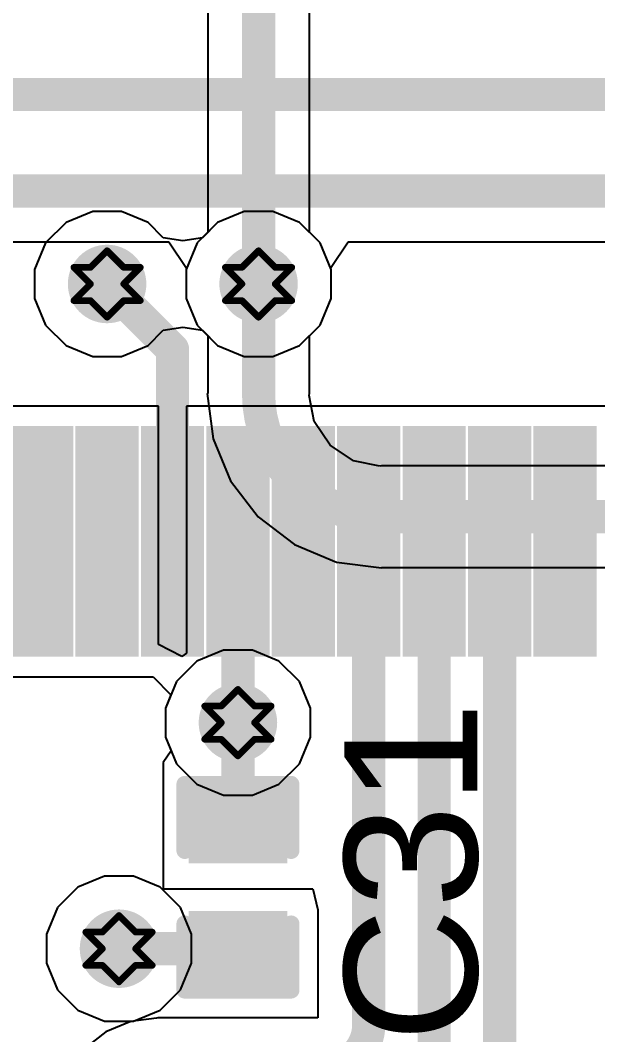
# Model space of a CAD drawing. Header units: inches. Extents: x 24 to 500, y 68 to 269.
# Drawn here: x 344.76 to 349.18, y 137.67 to 145.42 of the extents above; entities that cross this region are included whole.
import ezdxf

# ---------------------------------------------------------------- set-up
doc = ezdxf.new("R2010")
doc.units = ezdxf.units.IN
for name, color, linetype in [('Bottom Layer', 5, 'Continuous'), ('Drill Drawing', 1, 'Continuous'), ('Layer 1', 16, 'Continuous'), ('Layer 2', 76, 'Continuous'), ('Top Layer', 1, 'Continuous'), ('Top Overlay', 2, 'Continuous'), ('Top Paste', 8, 'Continuous'), ('Top Solder', 216, 'Continuous'), ('Via Holes', 16, 'Continuous')]:
    doc.layers.add(name, color=color, linetype=linetype)
doc.styles.add('Arial', font='', dxfattribs={"height": 0.2})
doc.styles.get('Arial').set_extended_font_data('Arial')

# ---------------------------------------------------------------- blocks, each defined once
blk = doc.blocks.new('LQFP_144_20_20__68')
at = {"layer": 'Top Layer'}
for points in [[(-2.89000692, -11.45998851), (-2.89000692, -9.89998909), (-2.61000748, -9.89998909), (-2.61000748, -11.45998851)], [(-2.38998252, -11.45998851), (-2.38998252, -9.89998909), (-2.10998308, -9.89998909), (-2.10998308, -11.45998851)], [(-1.89000892, -11.45998851), (-1.89000892, -9.89998909), (-1.61000948, -9.89998909), (-1.61000948, -11.45998851)], [(-1.38998452, -11.45998851), (-1.38998452, -9.89998909), (-1.10998508, -9.89998909), (-1.10998508, -11.45998851)], [(-0.89001092, -11.45998851), (-0.89001092, -9.89998909), (-0.6100114799999999, -9.89998909), (-0.61001148, -11.45998851)], [(-0.3899865200000001, -11.45998851), (-0.3899865199999999, -9.89998909), (-0.1099870799999999, -9.89998909), (-0.10998708, -11.45998851)], [(0.1099870799999999, -11.45998851), (0.10998708, -9.89998909), (0.3899865200000001, -9.89998909), (0.3899865199999999, -11.45998851)], [(0.6100114799999999, -11.45998851), (0.61001148, -9.89998909), (0.89001092, -9.89998909), (0.89001092, -11.45998851)], [(1.10998508, -11.45998851), (1.10998508, -9.89998909), (1.38998452, -9.89998909), (1.38998452, -11.45998851)]]:
    blk.add_hatch(color=1, dxfattribs=at).paths.add_polyline_path(points)
at = {"layer": 'Top Paste'}
for points in [[(-2.89000692, -11.45998851), (-2.89000692, -9.89998909), (-2.61000748, -9.89998909), (-2.61000748, -11.45998851)], [(-2.38998252, -11.45998851), (-2.38998252, -9.89998909), (-2.10998308, -9.89998909), (-2.10998308, -11.45998851)], [(-1.89000892, -11.45998851), (-1.89000892, -9.89998909), (-1.61000948, -9.89998909), (-1.61000948, -11.45998851)], [(-1.38998452, -11.45998851), (-1.38998452, -9.89998909), (-1.10998508, -9.89998909), (-1.10998508, -11.45998851)], [(-0.89001092, -11.45998851), (-0.89001092, -9.89998909), (-0.6100114799999999, -9.89998909), (-0.61001148, -11.45998851)], [(-0.3899865200000001, -11.45998851), (-0.3899865199999999, -9.89998909), (-0.1099870799999999, -9.89998909), (-0.10998708, -11.45998851)], [(0.1099870799999999, -11.45998851), (0.10998708, -9.89998909), (0.3899865200000001, -9.89998909), (0.3899865199999999, -11.45998851)], [(0.6100114799999999, -11.45998851), (0.61001148, -9.89998909), (0.89001092, -9.89998909), (0.89001092, -11.45998851)], [(1.10998508, -11.45998851), (1.10998508, -9.89998909), (1.38998452, -9.89998909), (1.38998452, -11.45998851)]]:
    blk.add_hatch(color=8, dxfattribs=at).paths.add_polyline_path(points)
at = {"layer": 'Top Solder'}
for points in [[(-2.99160692, -11.56158851), (-2.99160692, -9.798389089999999), (-2.50840748, -9.798389089999999), (-2.50840748, -11.56158851)], [(-2.49158252, -11.56158851), (-2.49158252, -9.798389089999999), (-2.00838308, -9.798389089999999), (-2.00838308, -11.56158851)], [(-1.99160892, -11.56158851), (-1.99160892, -9.798389089999999), (-1.50840948, -9.798389089999999), (-1.50840948, -11.56158851)], [(-1.49158452, -11.56158851), (-1.49158452, -9.798389089999999), (-1.00838508, -9.798389089999999), (-1.00838508, -11.56158851)], [(-0.99161092, -11.56158851), (-0.99161092, -9.798389089999999), (-0.50841148, -9.798389089999999), (-0.50841148, -11.56158851)], [(-0.49158652, -11.56158851), (-0.49158652, -9.798389089999999), (-0.008387079999999962, -9.798389089999999), (-0.008387080000000036, -11.56158851)], [(0.008387079999999962, -11.56158851), (0.008387080000000036, -9.798389089999999), (0.49158652, -9.798389089999999), (0.49158652, -11.56158851)], [(0.50841148, -11.56158851), (0.50841148, -9.798389089999999), (0.99161092, -9.798389089999999), (0.99161092, -11.56158851)], [(1.00838508, -11.56158851), (1.00838508, -9.798389089999999), (1.49158452, -9.798389089999999), (1.49158452, -11.56158851)]]:
    blk.add_hatch(color=216, dxfattribs=at).paths.add_polyline_path(points)
blk = doc.blocks.new('C___0402_246')
at = {"layer": 'Top Layer'}
for points in [[(-0.6985, -0.3175), (-0.6985, 0.3174999999999999), (-0.2413000000000001, 0.3175), (-0.2412999999999999, -0.3174999999999999)], [(0.2413025400000001, -0.3175), (0.2413025399999999, 0.3174999999999999), (0.6985025399999999, 0.3175), (0.6985025399999999, -0.3174999999999999)]]:
    blk.add_hatch(color=1, dxfattribs=at).paths.add_polyline_path(points)
at = {"layer": 'Top Paste'}
for points in [[(-0.6985, -0.3175), (-0.6985, 0.3174999999999999), (-0.2413000000000001, 0.3175), (-0.2412999999999999, -0.3174999999999999)], [(0.2413025400000001, -0.3175), (0.2413025399999999, 0.3174999999999999), (0.6985025399999999, 0.3175), (0.6985025399999999, -0.3174999999999999)]]:
    blk.add_hatch(color=8, dxfattribs=at).paths.add_polyline_path(points)
at = {"layer": 'Top Solder'}
for points in [[(-0.7584998799999999, -0.3774998800000001), (-0.7584998799999999, 0.3774998799999999), (-0.1813001200000001, 0.3774998800000001), (-0.1813001199999999, -0.3774998799999999)], [(0.1813026600000001, -0.3774998800000001), (0.1813026599999999, 0.3774998799999999), (0.75850242, 0.3774998800000001), (0.75850242, -0.3774998799999999)]]:
    blk.add_hatch(color=216, dxfattribs=at).paths.add_polyline_path(points)
at = {"layer": 'Top Overlay'}
for points in [[(-0.7874, -0.4064, 0.127, 0.127, 0), (-0.7874, 0.4064, 0.127, 0.127, 0)], [(-0.2794, 0.4064, 0.127, 0.127, 0), (-0.7874, 0.4064, 0.127, 0.127, 0)], [(0.7874, 0.4064, 0.127, 0.127, 0), (0.27940254, 0.40640254, 0.127, 0.127, 0)], [(0.7874, -0.4064, 0.127, 0.127, 0), (0.7874, 0.4064, 0.127, 0.127, 0)], [(-0.2794, -0.4064, 0.127, 0.127, 0), (-0.7874, -0.4064, 0.127, 0.127, 0)], [(0.27940254, -0.40640254, 0.127, 0.127, 0), (0.7874, -0.4064, 0.127, 0.127, 0)]]:
    blk.add_lwpolyline(points, format="xyseb", dxfattribs=at)
for points in [[(-0.8191499999999999, 0.4064, 0.0635, 0.0635, 1), (-0.7556499999999999, 0.4064, 0.0635, 0.0635, 1)], [(-0.8191499999999999, 0.4064, 0.0635, 0.0635, 1), (-0.7556499999999999, 0.4064, 0.0635, 0.0635, 1)], [(-0.31115, 0.4064, 0.0635, 0.0635, 1), (-0.24765, 0.4064, 0.0635, 0.0635, 1)], [(0.24765254, 0.40640254, 0.0635, 0.0635, 1), (0.31115254, 0.40640254, 0.0635, 0.0635, 1)], [(0.7556499999999999, 0.4064, 0.0635, 0.0635, 1), (0.8191499999999999, 0.4064, 0.0635, 0.0635, 1)], [(0.7556499999999999, 0.4064, 0.0635, 0.0635, 1), (0.8191499999999999, 0.4064, 0.0635, 0.0635, 1)], [(-0.8191499999999999, -0.4064, 0.0635, 0.0635, 1), (-0.7556499999999999, -0.4064, 0.0635, 0.0635, 1)], [(-0.8191499999999999, -0.4064, 0.0635, 0.0635, 1), (-0.7556499999999999, -0.4064, 0.0635, 0.0635, 1)], [(-0.31115, -0.4064, 0.0635, 0.0635, 1), (-0.24765, -0.4064, 0.0635, 0.0635, 1)], [(0.24765254, -0.40640254, 0.0635, 0.0635, 1), (0.31115254, -0.40640254, 0.0635, 0.0635, 1)], [(0.7556499999999999, -0.4064, 0.0635, 0.0635, 1), (0.8191499999999999, -0.4064, 0.0635, 0.0635, 1)], [(0.7556499999999999, -0.4064, 0.0635, 0.0635, 1), (0.8191499999999999, -0.4064, 0.0635, 0.0635, 1)]]:
    blk.add_lwpolyline(points, format="xyseb", close=True, dxfattribs=at)

msp = doc.modelspace()

# ---------------------------------------------------------------- hatches: boundary and pattern name
at = {"layer": 'Bottom Layer'}
h = msp.add_hatch(color=5, dxfattribs=at)
edge = h.paths.add_edge_path()
edge.add_arc((345.4252172, 143.4084), 0.2999994, 0, 360)
h = msp.add_hatch(color=5, dxfattribs=at)
edge = h.paths.add_edge_path()
edge.add_arc((346.583, 143.4084), 0.2999994, 0, 360)
h = msp.add_hatch(color=5, dxfattribs=at)
edge = h.paths.add_edge_path()
edge.add_arc((346.4252152, 140.05588448), 0.2999994, 0, 360)
h = msp.add_hatch(color=5, dxfattribs=at)
edge = h.paths.add_edge_path()
edge.add_arc((345.5162, 138.3284), 0.2999994, 0, 360)
at = {"layer": 'Layer 1'}
h = msp.add_hatch(color=16, dxfattribs=at)
edge = h.paths.add_edge_path()
edge.add_arc((345.4252172, 143.4084), 0.2999994, 0, 360)
h = msp.add_hatch(color=16, dxfattribs=at)
edge = h.paths.add_edge_path()
edge.add_arc((346.583, 143.4084), 0.2999994, 0, 360)
h = msp.add_hatch(color=16, dxfattribs=at)
edge = h.paths.add_edge_path()
edge.add_arc((346.4252152, 140.05588448), 0.2999994, 0, 360)
h = msp.add_hatch(color=16, dxfattribs=at)
edge = h.paths.add_edge_path()
edge.add_arc((345.5162, 138.3284), 0.2999994, 0, 360)
at = {"layer": 'Layer 2'}
h = msp.add_hatch(color=76, dxfattribs=at)
edge = h.paths.add_edge_path()
edge.add_arc((345.4252172, 143.4084), 0.2999994, 0, 360)
h = msp.add_hatch(color=76, dxfattribs=at)
edge = h.paths.add_edge_path()
edge.add_arc((346.583, 143.4084), 0.2999994, 0, 360)
h = msp.add_hatch(color=76, dxfattribs=at)
edge = h.paths.add_edge_path()
edge.add_arc((346.4252152, 140.05588448), 0.2999994, 0, 360)
h = msp.add_hatch(color=76, dxfattribs=at)
edge = h.paths.add_edge_path()
edge.add_arc((345.5162, 138.3284), 0.2999994, 0, 360)
at = {"layer": 'Top Layer'}
h = msp.add_hatch(color=1, dxfattribs=at)
edge = h.paths.add_edge_path()
edge.add_arc((345.4252172, 143.4084), 0.2999994, 0, 360)
h = msp.add_hatch(color=1, dxfattribs=at)
edge = h.paths.add_edge_path()
edge.add_arc((346.583, 143.4084), 0.2999994, 0, 360)
h = msp.add_hatch(color=1, dxfattribs=at)
edge = h.paths.add_edge_path()
edge.add_arc((346.4252152, 140.05588448), 0.2999994, 0, 360)
h = msp.add_hatch(color=1, dxfattribs=at)
edge = h.paths.add_edge_path()
edge.add_arc((345.5162, 138.3284), 0.2999994, 0, 360)
at = {"layer": 'Via Holes'}
h = msp.add_hatch(color=7, dxfattribs=at)
edge = h.paths.add_edge_path()
edge.add_arc((345.4252172, 143.4084), 0.1499997, 0, 360)
h = msp.add_hatch(color=7, dxfattribs=at)
edge = h.paths.add_edge_path()
edge.add_arc((346.583, 143.4084), 0.1499997, 0, 360)
h = msp.add_hatch(color=7, dxfattribs=at)
edge = h.paths.add_edge_path()
edge.add_arc((346.4252152, 140.05588448), 0.1499997, 0, 360)
h = msp.add_hatch(color=7, dxfattribs=at)
edge = h.paths.add_edge_path()
edge.add_arc((345.5162, 138.3284), 0.1499997, 0, 360)

# ---------------------------------------------------------------- linework, layer by layer
at = {"layer": 'Bottom Layer'}
for p, q in [((330.65519848, 143.73113494), (345.89730922, 143.73113494)), ((345.89730922, 143.73113494), (346.0329503, 143.52813306)), ((347.1330497, 143.52813306), (347.26869078, 143.73113494)), ((347.26869078, 143.73113494), (356.33176384, 143.73113494)), ((346.0329503, 143.52813306), (346.0290006, 143.5185979)), ((346.0290006, 143.5185979), (346.0290006, 143.2982021)), ((347.1369994, 143.5185979), (347.1330497, 143.52813306)), ((347.1369994, 143.2982021), (347.1369994, 143.5185979)), ((346.0290006, 143.2982021), (346.1133412999999, 143.09458554)), ((347.0526587, 143.09458554), (347.1369994, 143.2982021)), ((346.1133412999999, 143.09458554), (346.19453494, 143.0133919)), ((346.97146506, 143.0133919), (347.0526587, 143.09458554)), ((346.19453494, 143.0133919), (346.19453494, 142.5702)), ((346.97146506, 142.5702), (346.97146506, 143.0133919)), ((346.19453494, 142.5702), (346.19060302, 142.5702)), ((346.19060302, 142.5702), (346.23599536, 142.22540262)), ((346.96873456, 142.55646622), (346.97146506, 142.5702)), ((347.0083865, 142.35712194), (346.96873456, 142.55646622)), ((347.12908476, 142.17648476), (347.0083865, 142.35712194)), ((346.23599536, 142.22540262), (346.36908374, 141.90410024)), ((347.30972194, 142.0557865), (347.12908476, 142.17648476)), ((347.50906622, 142.01613456), (347.30972194, 142.0557865)), ((347.5228, 142.01886506), (347.50906622, 142.01613456)), ((363.09203734, 142.01886506), (347.5228, 142.01886506)), ((346.36908374, 141.90410024), (346.58079528, 141.62819528)), ((346.58079528, 141.62819528), (346.85670024, 141.41648374)), ((346.85670024, 141.41648374), (347.17800262, 141.28339536)), ((347.17800262, 141.28339536), (347.5228, 141.23800302)), ((347.5228, 141.23800302), (347.5228, 141.24193494)), ((347.5228, 141.24193494), (360.16811634, 141.24193494)), ((346.3150173, 140.60988388), (346.11140074, 140.52554318)), ((346.5354131, 140.60988388), (346.3150173, 140.60988388)), ((346.73902966, 140.52554318), (346.5354131, 140.60988388)), ((346.11140074, 140.52554318), (345.9555564999999, 140.36969894)), ((346.8948739, 140.36969894), (346.73902966, 140.52554318)), ((345.9555564999999, 140.36969894), (345.8712158, 140.16608238)), ((346.9792146, 140.16608238), (346.8948739, 140.36969894)), ((345.8712158, 140.16608238), (345.8712158, 139.94568658)), ((346.9792146, 139.94568658), (346.9792146, 140.16608238)), ((345.8712158, 139.94568658), (345.9555564999999, 139.74207002)), ((346.8948739, 139.74207002), (346.9792146, 139.94568658)), ((345.9555564999999, 139.74207002), (346.11140074, 139.58622578)), ((346.73902966, 139.58622578), (346.8948739, 139.74207002)), ((346.11140074, 139.58622578), (346.3150173, 139.50188508)), ((346.5354131, 139.50188508), (346.73902966, 139.58622578)), ((346.3150173, 139.50188508), (346.5354131, 139.50188508))]:
    msp.add_line(p, q, dxfattribs=at)
for points in [[(329.56887096, 144.8562, 0.254, 0.254, 0), (354.4062, 144.8562, 0.254, 0.254, 0)], [(330.65519848, 144.1196, 0.254, 0.254, 0), (356.33176384, 144.1196, 0.254, 0.254, 0)], [(346.583, 142.5702, 0.254, 0.254, 0), (346.583, 143.4084, 0.254, 0.254, 0)], [(347.5228, 141.6304, 0.254, 0.254, -0.4142135623730951), (346.583, 142.5702, 0.254, 0.254, 0)], [(347.5228, 141.6304, 0.254, 0.254, 0), (363.48704544, 141.6304, 0.254, 0.254, 0)]]:
    msp.add_lwpolyline(points, format="xyseb", dxfattribs=at)
for points in [[(346.5195, 143.4084, 0.127, 0.127, 1), (346.6465, 143.4084, 0.127, 0.127, 1)], [(346.5195, 142.5702, 0.127, 0.127, 1), (346.6465, 142.5702, 0.127, 0.127, 1)], [(346.5195, 142.5702, 0.127, 0.127, 1), (346.6465, 142.5702, 0.127, 0.127, 1)], [(347.4593, 141.6304, 0.127, 0.127, 1), (347.5863, 141.6304, 0.127, 0.127, 1)], [(347.4593, 141.6304, 0.127, 0.127, 1), (347.5863, 141.6304, 0.127, 0.127, 1)]]:
    msp.add_lwpolyline(points, format="xyseb", close=True, dxfattribs=at)
at = {"layer": 'Drill Drawing'}
for points in [[(345.2982172, 143.5354, 0.0508, 0.0508, 0), (345.4252172, 143.6624, 0.0508, 0.0508, 0)], [(345.4252172, 143.6624, 0.0508, 0.0508, 0), (345.5522172, 143.5354, 0.0508, 0.0508, 0)], [(346.456, 143.5354, 0.0508, 0.0508, 0), (346.583, 143.6624, 0.0508, 0.0508, 0)], [(346.583, 143.6624, 0.0508, 0.0508, 0), (346.71, 143.5354, 0.0508, 0.0508, 0)], [(345.1712172, 143.5354, 0.0508, 0.0508, 0), (345.2982172, 143.4084, 0.0508, 0.0508, 0)], [(345.1712172, 143.5354, 0.0508, 0.0508, 0), (345.2982172, 143.5354, 0.0508, 0.0508, 0)], [(345.5522172, 143.5354, 0.0508, 0.0508, 0), (345.6792172, 143.5354, 0.0508, 0.0508, 0)], [(345.5522172, 143.4084, 0.0508, 0.0508, 0), (345.6792172, 143.5354, 0.0508, 0.0508, 0)], [(346.329, 143.5354, 0.0508, 0.0508, 0), (346.456, 143.4084, 0.0508, 0.0508, 0)], [(346.329, 143.5354, 0.0508, 0.0508, 0), (346.456, 143.5354, 0.0508, 0.0508, 0)], [(346.71, 143.5354, 0.0508, 0.0508, 0), (346.837, 143.5354, 0.0508, 0.0508, 0)], [(346.71, 143.4084, 0.0508, 0.0508, 0), (346.837, 143.5354, 0.0508, 0.0508, 0)], [(345.1712172, 143.2814, 0.0508, 0.0508, 0), (345.2982172, 143.4084, 0.0508, 0.0508, 0)], [(345.5522172, 143.4084, 0.0508, 0.0508, 0), (345.6792172, 143.2814, 0.0508, 0.0508, 0)], [(346.329, 143.2814, 0.0508, 0.0508, 0), (346.456, 143.4084, 0.0508, 0.0508, 0)], [(346.71, 143.4084, 0.0508, 0.0508, 0), (346.837, 143.2814, 0.0508, 0.0508, 0)], [(345.1712172, 143.2814, 0.0508, 0.0508, 0), (345.2982172, 143.2814, 0.0508, 0.0508, 0)], [(345.2982172, 143.2814, 0.0508, 0.0508, 0), (345.4252172, 143.1544, 0.0508, 0.0508, 0)], [(345.4252172, 143.1544, 0.0508, 0.0508, 0), (345.5522172, 143.2814, 0.0508, 0.0508, 0)], [(345.5522172, 143.2814, 0.0508, 0.0508, 0), (345.6792172, 143.2814, 0.0508, 0.0508, 0)], [(346.329, 143.2814, 0.0508, 0.0508, 0), (346.456, 143.2814, 0.0508, 0.0508, 0)], [(346.456, 143.2814, 0.0508, 0.0508, 0), (346.583, 143.1544, 0.0508, 0.0508, 0)], [(346.583, 143.1544, 0.0508, 0.0508, 0), (346.71, 143.2814, 0.0508, 0.0508, 0)], [(346.71, 143.2814, 0.0508, 0.0508, 0), (346.837, 143.2814, 0.0508, 0.0508, 0)], [(346.2982152, 140.18288448, 0.0508, 0.0508, 0), (346.4252152, 140.30988448, 0.0508, 0.0508, 0)], [(346.4252152, 140.30988448, 0.0508, 0.0508, 0), (346.5522152, 140.18288448, 0.0508, 0.0508, 0)], [(346.1712152, 140.18288448, 0.0508, 0.0508, 0), (346.2982152, 140.05588448, 0.0508, 0.0508, 0)], [(346.1712152, 140.18288448, 0.0508, 0.0508, 0), (346.2982152, 140.18288448, 0.0508, 0.0508, 0)], [(346.5522152, 140.18288448, 0.0508, 0.0508, 0), (346.6792152, 140.18288448, 0.0508, 0.0508, 0)], [(346.5522152, 140.05588448, 0.0508, 0.0508, 0), (346.6792152, 140.18288448, 0.0508, 0.0508, 0)], [(346.1712152, 139.92888448, 0.0508, 0.0508, 0), (346.2982152, 140.05588448, 0.0508, 0.0508, 0)], [(346.5522152, 140.05588448, 0.0508, 0.0508, 0), (346.6792152, 139.92888448, 0.0508, 0.0508, 0)], [(346.1712152, 139.92888448, 0.0508, 0.0508, 0), (346.2982152, 139.92888448, 0.0508, 0.0508, 0)], [(346.2982152, 139.92888448, 0.0508, 0.0508, 0), (346.4252152, 139.80188448, 0.0508, 0.0508, 0)], [(346.4252152, 139.80188448, 0.0508, 0.0508, 0), (346.5522152, 139.92888448, 0.0508, 0.0508, 0)], [(346.5522152, 139.92888448, 0.0508, 0.0508, 0), (346.6792152, 139.92888448, 0.0508, 0.0508, 0)], [(345.3892, 138.4554, 0.0508, 0.0508, 0), (345.5162, 138.5824, 0.0508, 0.0508, 0)], [(345.5162, 138.5824, 0.0508, 0.0508, 0), (345.6432, 138.4554, 0.0508, 0.0508, 0)], [(345.2622, 138.4554, 0.0508, 0.0508, 0), (345.3892, 138.3284, 0.0508, 0.0508, 0)], [(345.2622, 138.4554, 0.0508, 0.0508, 0), (345.3892, 138.4554, 0.0508, 0.0508, 0)], [(345.6432, 138.4554, 0.0508, 0.0508, 0), (345.7702, 138.4554, 0.0508, 0.0508, 0)], [(345.6432, 138.3284, 0.0508, 0.0508, 0), (345.7702, 138.4554, 0.0508, 0.0508, 0)], [(345.2622, 138.2014, 0.0508, 0.0508, 0), (345.3892, 138.3284, 0.0508, 0.0508, 0)], [(345.6432, 138.3284, 0.0508, 0.0508, 0), (345.7702, 138.2014, 0.0508, 0.0508, 0)], [(345.2622, 138.2014, 0.0508, 0.0508, 0), (345.3892, 138.2014, 0.0508, 0.0508, 0)], [(345.3892, 138.2014, 0.0508, 0.0508, 0), (345.5162, 138.0744, 0.0508, 0.0508, 0)], [(345.5162, 138.0744, 0.0508, 0.0508, 0), (345.6432, 138.2014, 0.0508, 0.0508, 0)], [(345.6432, 138.2014, 0.0508, 0.0508, 0), (345.7702, 138.2014, 0.0508, 0.0508, 0)]]:
    msp.add_lwpolyline(points, format="xyseb", dxfattribs=at)
for points in [[(345.4125172, 143.6624, 0.0254, 0.0254, 1), (345.4379172, 143.6624, 0.0254, 0.0254, 1)], [(345.4125172, 143.6624, 0.0254, 0.0254, 1), (345.4379172, 143.6624, 0.0254, 0.0254, 1)], [(346.5703, 143.6624, 0.0254, 0.0254, 1), (346.5957, 143.6624, 0.0254, 0.0254, 1)], [(346.5703, 143.6624, 0.0254, 0.0254, 1), (346.5957, 143.6624, 0.0254, 0.0254, 1)], [(345.1585171999999, 143.5354, 0.0254, 0.0254, 1), (345.1839172, 143.5354, 0.0254, 0.0254, 1)], [(345.1585171999999, 143.5354, 0.0254, 0.0254, 1), (345.1839172, 143.5354, 0.0254, 0.0254, 1)], [(345.2855172, 143.5354, 0.0254, 0.0254, 1), (345.3109171999999, 143.5354, 0.0254, 0.0254, 1)], [(345.2855172, 143.5354, 0.0254, 0.0254, 1), (345.3109171999999, 143.5354, 0.0254, 0.0254, 1)], [(345.5395172, 143.5354, 0.0254, 0.0254, 1), (345.5649172, 143.5354, 0.0254, 0.0254, 1)], [(345.5395172, 143.5354, 0.0254, 0.0254, 1), (345.5649172, 143.5354, 0.0254, 0.0254, 1)], [(345.6665172, 143.5354, 0.0254, 0.0254, 1), (345.6919172, 143.5354, 0.0254, 0.0254, 1)], [(345.6665172, 143.5354, 0.0254, 0.0254, 1), (345.6919172, 143.5354, 0.0254, 0.0254, 1)], [(346.3163, 143.5354, 0.0254, 0.0254, 1), (346.3417, 143.5354, 0.0254, 0.0254, 1)], [(346.3163, 143.5354, 0.0254, 0.0254, 1), (346.3417, 143.5354, 0.0254, 0.0254, 1)], [(346.4433, 143.5354, 0.0254, 0.0254, 1), (346.4687, 143.5354, 0.0254, 0.0254, 1)], [(346.4433, 143.5354, 0.0254, 0.0254, 1), (346.4687, 143.5354, 0.0254, 0.0254, 1)], [(346.6973, 143.5354, 0.0254, 0.0254, 1), (346.7227, 143.5354, 0.0254, 0.0254, 1)], [(346.6973, 143.5354, 0.0254, 0.0254, 1), (346.7227, 143.5354, 0.0254, 0.0254, 1)], [(346.8243, 143.5354, 0.0254, 0.0254, 1), (346.8497, 143.5354, 0.0254, 0.0254, 1)], [(346.8243, 143.5354, 0.0254, 0.0254, 1), (346.8497, 143.5354, 0.0254, 0.0254, 1)], [(345.2855172, 143.4084, 0.0254, 0.0254, 1), (345.3109171999999, 143.4084, 0.0254, 0.0254, 1)], [(345.2855172, 143.4084, 0.0254, 0.0254, 1), (345.3109171999999, 143.4084, 0.0254, 0.0254, 1)], [(345.5395172, 143.4084, 0.0254, 0.0254, 1), (345.5649172, 143.4084, 0.0254, 0.0254, 1)], [(345.5395172, 143.4084, 0.0254, 0.0254, 1), (345.5649172, 143.4084, 0.0254, 0.0254, 1)], [(346.4433, 143.4084, 0.0254, 0.0254, 1), (346.4687, 143.4084, 0.0254, 0.0254, 1)], [(346.4433, 143.4084, 0.0254, 0.0254, 1), (346.4687, 143.4084, 0.0254, 0.0254, 1)], [(346.6973, 143.4084, 0.0254, 0.0254, 1), (346.7227, 143.4084, 0.0254, 0.0254, 1)], [(346.6973, 143.4084, 0.0254, 0.0254, 1), (346.7227, 143.4084, 0.0254, 0.0254, 1)], [(345.1585171999999, 143.2814, 0.0254, 0.0254, 1), (345.1839172, 143.2814, 0.0254, 0.0254, 1)], [(345.1585171999999, 143.2814, 0.0254, 0.0254, 1), (345.1839172, 143.2814, 0.0254, 0.0254, 1)], [(345.2855172, 143.2814, 0.0254, 0.0254, 1), (345.3109171999999, 143.2814, 0.0254, 0.0254, 1)], [(345.2855172, 143.2814, 0.0254, 0.0254, 1), (345.3109171999999, 143.2814, 0.0254, 0.0254, 1)], [(345.5395172, 143.2814, 0.0254, 0.0254, 1), (345.5649172, 143.2814, 0.0254, 0.0254, 1)], [(345.5395172, 143.2814, 0.0254, 0.0254, 1), (345.5649172, 143.2814, 0.0254, 0.0254, 1)], [(345.6665172, 143.2814, 0.0254, 0.0254, 1), (345.6919172, 143.2814, 0.0254, 0.0254, 1)], [(345.6665172, 143.2814, 0.0254, 0.0254, 1), (345.6919172, 143.2814, 0.0254, 0.0254, 1)], [(346.3163, 143.2814, 0.0254, 0.0254, 1), (346.3417, 143.2814, 0.0254, 0.0254, 1)], [(346.3163, 143.2814, 0.0254, 0.0254, 1), (346.3417, 143.2814, 0.0254, 0.0254, 1)], [(346.4433, 143.2814, 0.0254, 0.0254, 1), (346.4687, 143.2814, 0.0254, 0.0254, 1)], [(346.4433, 143.2814, 0.0254, 0.0254, 1), (346.4687, 143.2814, 0.0254, 0.0254, 1)], [(346.6973, 143.2814, 0.0254, 0.0254, 1), (346.7227, 143.2814, 0.0254, 0.0254, 1)], [(346.6973, 143.2814, 0.0254, 0.0254, 1), (346.7227, 143.2814, 0.0254, 0.0254, 1)], [(346.8243, 143.2814, 0.0254, 0.0254, 1), (346.8497, 143.2814, 0.0254, 0.0254, 1)], [(346.8243, 143.2814, 0.0254, 0.0254, 1), (346.8497, 143.2814, 0.0254, 0.0254, 1)], [(345.4125172, 143.1544, 0.0254, 0.0254, 1), (345.4379172, 143.1544, 0.0254, 0.0254, 1)], [(345.4125172, 143.1544, 0.0254, 0.0254, 1), (345.4379172, 143.1544, 0.0254, 0.0254, 1)], [(346.5703, 143.1544, 0.0254, 0.0254, 1), (346.5957, 143.1544, 0.0254, 0.0254, 1)], [(346.5703, 143.1544, 0.0254, 0.0254, 1), (346.5957, 143.1544, 0.0254, 0.0254, 1)], [(346.4125152, 140.30988448, 0.0254, 0.0254, 1), (346.4379152, 140.30988448, 0.0254, 0.0254, 1)], [(346.4125152, 140.30988448, 0.0254, 0.0254, 1), (346.4379152, 140.30988448, 0.0254, 0.0254, 1)], [(346.1585152, 140.18288448, 0.0254, 0.0254, 1), (346.1839152, 140.18288448, 0.0254, 0.0254, 1)], [(346.1585152, 140.18288448, 0.0254, 0.0254, 1), (346.1839152, 140.18288448, 0.0254, 0.0254, 1)], [(346.2855152, 140.18288448, 0.0254, 0.0254, 1), (346.3109152, 140.18288448, 0.0254, 0.0254, 1)], [(346.2855152, 140.18288448, 0.0254, 0.0254, 1), (346.3109152, 140.18288448, 0.0254, 0.0254, 1)], [(346.5395152, 140.18288448, 0.0254, 0.0254, 1), (346.5649152, 140.18288448, 0.0254, 0.0254, 1)], [(346.5395152, 140.18288448, 0.0254, 0.0254, 1), (346.5649152, 140.18288448, 0.0254, 0.0254, 1)], [(346.6665152, 140.18288448, 0.0254, 0.0254, 1), (346.6919152, 140.18288448, 0.0254, 0.0254, 1)], [(346.6665152, 140.18288448, 0.0254, 0.0254, 1), (346.6919152, 140.18288448, 0.0254, 0.0254, 1)], [(346.2855152, 140.05588448, 0.0254, 0.0254, 1), (346.3109152, 140.05588448, 0.0254, 0.0254, 1)], [(346.2855152, 140.05588448, 0.0254, 0.0254, 1), (346.3109152, 140.05588448, 0.0254, 0.0254, 1)], [(346.5395152, 140.05588448, 0.0254, 0.0254, 1), (346.5649152, 140.05588448, 0.0254, 0.0254, 1)], [(346.5395152, 140.05588448, 0.0254, 0.0254, 1), (346.5649152, 140.05588448, 0.0254, 0.0254, 1)], [(346.1585152, 139.92888448, 0.0254, 0.0254, 1), (346.1839152, 139.92888448, 0.0254, 0.0254, 1)], [(346.1585152, 139.92888448, 0.0254, 0.0254, 1), (346.1839152, 139.92888448, 0.0254, 0.0254, 1)], [(346.2855152, 139.92888448, 0.0254, 0.0254, 1), (346.3109152, 139.92888448, 0.0254, 0.0254, 1)], [(346.2855152, 139.92888448, 0.0254, 0.0254, 1), (346.3109152, 139.92888448, 0.0254, 0.0254, 1)], [(346.5395152, 139.92888448, 0.0254, 0.0254, 1), (346.5649152, 139.92888448, 0.0254, 0.0254, 1)], [(346.5395152, 139.92888448, 0.0254, 0.0254, 1), (346.5649152, 139.92888448, 0.0254, 0.0254, 1)], [(346.6665152, 139.92888448, 0.0254, 0.0254, 1), (346.6919152, 139.92888448, 0.0254, 0.0254, 1)], [(346.6665152, 139.92888448, 0.0254, 0.0254, 1), (346.6919152, 139.92888448, 0.0254, 0.0254, 1)], [(346.4125152, 139.80188448, 0.0254, 0.0254, 1), (346.4379152, 139.80188448, 0.0254, 0.0254, 1)], [(346.4125152, 139.80188448, 0.0254, 0.0254, 1), (346.4379152, 139.80188448, 0.0254, 0.0254, 1)], [(345.5035, 138.5824, 0.0254, 0.0254, 1), (345.5289, 138.5824, 0.0254, 0.0254, 1)], [(345.5035, 138.5824, 0.0254, 0.0254, 1), (345.5289, 138.5824, 0.0254, 0.0254, 1)], [(345.2495, 138.4554, 0.0254, 0.0254, 1), (345.2749, 138.4554, 0.0254, 0.0254, 1)], [(345.2495, 138.4554, 0.0254, 0.0254, 1), (345.2749, 138.4554, 0.0254, 0.0254, 1)], [(345.3765, 138.4554, 0.0254, 0.0254, 1), (345.4019, 138.4554, 0.0254, 0.0254, 1)], [(345.3765, 138.4554, 0.0254, 0.0254, 1), (345.4019, 138.4554, 0.0254, 0.0254, 1)], [(345.6305, 138.4554, 0.0254, 0.0254, 1), (345.6559, 138.4554, 0.0254, 0.0254, 1)], [(345.6305, 138.4554, 0.0254, 0.0254, 1), (345.6559, 138.4554, 0.0254, 0.0254, 1)], [(345.7575, 138.4554, 0.0254, 0.0254, 1), (345.7829, 138.4554, 0.0254, 0.0254, 1)], [(345.7575, 138.4554, 0.0254, 0.0254, 1), (345.7829, 138.4554, 0.0254, 0.0254, 1)], [(345.3765, 138.3284, 0.0254, 0.0254, 1), (345.4019, 138.3284, 0.0254, 0.0254, 1)], [(345.3765, 138.3284, 0.0254, 0.0254, 1), (345.4019, 138.3284, 0.0254, 0.0254, 1)], [(345.6305, 138.3284, 0.0254, 0.0254, 1), (345.6559, 138.3284, 0.0254, 0.0254, 1)], [(345.6305, 138.3284, 0.0254, 0.0254, 1), (345.6559, 138.3284, 0.0254, 0.0254, 1)], [(345.2495, 138.2014, 0.0254, 0.0254, 1), (345.2749, 138.2014, 0.0254, 0.0254, 1)], [(345.2495, 138.2014, 0.0254, 0.0254, 1), (345.2749, 138.2014, 0.0254, 0.0254, 1)], [(345.3765, 138.2014, 0.0254, 0.0254, 1), (345.4019, 138.2014, 0.0254, 0.0254, 1)], [(345.3765, 138.2014, 0.0254, 0.0254, 1), (345.4019, 138.2014, 0.0254, 0.0254, 1)], [(345.6305, 138.2014, 0.0254, 0.0254, 1), (345.6559, 138.2014, 0.0254, 0.0254, 1)], [(345.6305, 138.2014, 0.0254, 0.0254, 1), (345.6559, 138.2014, 0.0254, 0.0254, 1)], [(345.7575, 138.2014, 0.0254, 0.0254, 1), (345.7829, 138.2014, 0.0254, 0.0254, 1)], [(345.7575, 138.2014, 0.0254, 0.0254, 1), (345.7829, 138.2014, 0.0254, 0.0254, 1)], [(345.5035, 138.0744, 0.0254, 0.0254, 1), (345.5289, 138.0744, 0.0254, 0.0254, 1)], [(345.5035, 138.0744, 0.0254, 0.0254, 1), (345.5289, 138.0744, 0.0254, 0.0254, 1)]]:
    msp.add_lwpolyline(points, format="xyseb", close=True, dxfattribs=at)
at = {"layer": 'Layer 1'}
for p, q in [((346.4728021, 143.9623994), (346.26918554, 143.8780587)), ((346.6931979, 143.9623994), (346.4728021, 143.9623994)), ((346.89681446, 143.8780587), (346.6931979, 143.9623994)), ((346.26918554, 143.8780587), (346.1133412999999, 143.72221446)), ((347.0526587, 143.72221446), (346.89681446, 143.8780587)), ((346.1133412999999, 143.72221446), (346.0290006, 143.5185979)), ((347.1369994, 143.5185979), (347.0526587, 143.72221446)), ((346.0290006, 143.5185979), (346.0290006, 143.2982021)), ((347.1369994, 143.2982021), (347.1369994, 143.5185979)), ((346.0290006, 143.2982021), (346.1133412999999, 143.09458554)), ((347.0526587, 143.09458554), (347.1369994, 143.2982021)), ((346.1133412999999, 143.09458554), (346.26918554, 142.9387413)), ((346.89681446, 142.9387413), (347.0526587, 143.09458554)), ((346.26918554, 142.9387413), (346.4728021, 142.8544006)), ((346.6931979, 142.8544006), (346.89681446, 142.9387413)), ((346.4728021, 142.8544006), (346.6931979, 142.8544006)), ((346.3150173, 140.60988388), (346.11140074, 140.52554318)), ((346.5354131, 140.60988388), (346.3150173, 140.60988388)), ((346.73902966, 140.52554318), (346.5354131, 140.60988388)), ((346.11140074, 140.52554318), (345.9555564999999, 140.36969894)), ((346.8948739, 140.36969894), (346.73902966, 140.52554318)), ((345.9555564999999, 140.36969894), (345.8712158, 140.16608238)), ((346.9792146, 140.16608238), (346.8948739, 140.36969894)), ((345.8712158, 140.16608238), (345.8712158, 139.94568658)), ((346.9792146, 139.94568658), (346.9792146, 140.16608238)), ((345.8712158, 139.94568658), (345.9555564999999, 139.74207002)), ((346.8948739, 139.74207002), (346.9792146, 139.94568658)), ((345.9555564999999, 139.74207002), (346.11140074, 139.58622578)), ((346.73902966, 139.58622578), (346.8948739, 139.74207002)), ((346.11140074, 139.58622578), (346.3150173, 139.50188508)), ((346.5354131, 139.50188508), (346.73902966, 139.58622578)), ((346.3150173, 139.50188508), (346.5354131, 139.50188508))]:
    msp.add_line(p, q, dxfattribs=at)
at = {"layer": 'Layer 2'}
for p, q in [((345.3150193, 143.9623994), (345.11140274, 143.8780587)), ((345.5354151, 143.9623994), (345.3150193, 143.9623994)), ((345.73903166, 143.8780587), (345.5354151, 143.9623994)), ((346.4728021, 143.9623994), (346.26918554, 143.8780587)), ((346.6931979, 143.9623994), (346.4728021, 143.9623994)), ((346.89681446, 143.8780587), (346.6931979, 143.9623994)), ((345.11140274, 143.8780587), (344.9555585, 143.72221446)), ((345.85494964, 143.76214072), (345.73903166, 143.8780587)), ((346.26918554, 143.8780587), (346.15326756, 143.76214072)), ((347.0526587, 143.72221446), (346.89681446, 143.8780587)), ((346.0041086, 143.73909276), (345.85494964, 143.76214072)), ((346.15326756, 143.76214072), (346.0041086, 143.73909276)), ((344.9555585, 143.72221446), (344.8712178, 143.5185979)), ((347.1369994, 143.5185979), (347.0526587, 143.72221446)), ((344.8712178, 143.5185979), (344.8712178, 143.2982021)), ((347.1369994, 143.2982021), (347.1369994, 143.5185979)), ((344.8712178, 143.2982021), (344.9555585, 143.09458554)), ((347.0526587, 143.09458554), (347.1369994, 143.2982021)), ((344.9555585, 143.09458554), (345.11140274, 142.9387413)), ((345.73903166, 142.9387413), (345.85494964, 143.05465928)), ((345.85494964, 143.05465928), (346.0041086, 143.07770724)), ((346.0041086, 143.07770724), (346.15326756, 143.05465928)), ((346.15326756, 143.05465928), (346.26918554, 142.9387413)), ((346.89681446, 142.9387413), (347.0526587, 143.09458554)), ((345.11140274, 142.9387413), (345.3150193, 142.8544006)), ((345.5354151, 142.8544006), (345.73903166, 142.9387413)), ((346.26918554, 142.9387413), (346.4728021, 142.8544006)), ((346.6931979, 142.8544006), (346.89681446, 142.9387413)), ((345.3150193, 142.8544006), (345.5354151, 142.8544006)), ((346.4728021, 142.8544006), (346.6931979, 142.8544006)), ((345.4060021, 138.8823994), (345.20238554, 138.7980587)), ((345.6263979, 138.8823994), (345.4060021, 138.8823994)), ((345.83001446, 138.7980587), (345.6263979, 138.8823994)), ((345.20238554, 138.7980587), (345.0465412999999, 138.64221446)), ((345.9858587, 138.64221446), (345.83001446, 138.7980587)), ((345.0465412999999, 138.64221446), (344.9622006, 138.4385979)), ((346.0701994, 138.4385979), (345.9858587, 138.64221446)), ((344.9622006, 138.4385979), (344.9622006, 138.2182021)), ((346.0701994, 138.2182021), (346.0701994, 138.4385979)), ((344.9622006, 138.2182021), (345.0465412999999, 138.01458554)), ((345.9858587, 138.01458554), (346.0701994, 138.2182021)), ((345.0465412999999, 138.01458554), (345.20238554, 137.8587413)), ((345.83001446, 137.8587413), (345.9858587, 138.01458554)), ((345.20238554, 137.8587413), (345.4060021, 137.7744006)), ((345.6263979, 137.7744006), (345.83001446, 137.8587413)), ((345.4060021, 137.7744006), (345.6263979, 137.7744006))]:
    msp.add_line(p, q, dxfattribs=at)
at = {"layer": 'Top Layer'}
for p, q in [((346.19453494, 148.48215414), (346.19453494, 143.8034081)), ((346.97146506, 143.8034081), (346.97146506, 148.4489919)), ((346.19453494, 143.8034081), (346.1133412999999, 143.72221446)), ((347.0526587, 143.72221446), (346.97146506, 143.8034081)), ((346.1133412999999, 143.72221446), (346.0290006, 143.5185979)), ((347.1369994, 143.5185979), (347.0526587, 143.72221446)), ((346.0290006, 143.5185979), (346.0290006, 143.2982021)), ((347.1369994, 143.2982021), (347.1369994, 143.5185979)), ((346.0290006, 143.2982021), (346.1133412999999, 143.09458554)), ((347.0526587, 143.09458554), (347.1369994, 143.2982021)), ((346.1133412999999, 143.09458554), (346.26918554, 142.9387413)), ((346.89681446, 142.9387413), (347.0526587, 143.09458554)), ((346.26918554, 142.9387413), (346.4728021, 142.8544006)), ((346.6931979, 142.8544006), (346.89681446, 142.9387413)), ((346.4728021, 142.8544006), (346.6931979, 142.8544006)), ((345.81921692, 142.47460964), (342.36708768, 142.47460964)), ((345.81921692, 140.6532112), (345.81921692, 142.47460964)), ((350.81920692, 142.47460964), (346.03121548, 142.47460964)), ((346.03121548, 142.47460964), (346.03121548, 140.58710262)), ((345.99701692, 140.56237064), (345.81921692, 140.6532112)), ((346.03121548, 140.58710262), (345.99701692, 140.56237064)), ((343.81368626, 140.40661276), (345.77839658, 140.40661276)), ((345.77839658, 140.40661276), (345.91334932, 140.26780176)), ((345.91334932, 140.26780176), (345.8712158, 140.16608238)), ((345.8712158, 140.16608238), (345.8712158, 139.94568658)), ((345.8712158, 139.94568658), (345.91435008, 139.84154912)), ((345.91435008, 139.84154912), (345.85371266, 139.7508)), ((345.85371266, 139.7508), (345.8537152, 139.7508)), ((345.8537152, 139.7508), (345.8537152, 138.7856)), ((345.8537152, 138.7856), (346.99671266, 138.7856)), ((346.99671266, 138.7856), (347.03674814, 138.62438112)), ((347.03674814, 138.62438112), (347.03674814, 137.80039242)), ((345.6076781, 137.77265562), (345.41608336, 137.69329332)), ((345.80335462, 137.7984163), (345.6076781, 137.77265562)), ((345.81328602, 137.80039242), (345.80335462, 137.7984163)), ((347.03674814, 137.80039242), (345.81328602, 137.80039242)), ((345.41608336, 137.69329332), (345.25155486, 137.5670477))]:
    msp.add_line(p, q, dxfattribs=at)
for points in [[(346.583, 143.4084, 0.254, 0.254, 0), (346.583, 148.844, 0.254, 0.254, 0)], [(345.4252172, 143.4084, 0.254, 0.254, 0), (345.9251908, 142.9084264, 0.254, 0.254, 0)], [(345.9251908, 141.4406112, 0.254, 0.254, 0), (345.9251908, 142.9084264, 0.254, 0.254, 0)], [(346.4252152, 140.05588448, 0.254, 0.254, 0), (346.4252152, 141.4406112, 0.254, 0.254, 0)], [(347.4252132, 137.74675524, 0.254, 0.254, 0), (347.4252132, 141.4406112, 0.254, 0.254, 0)], [(347.9251867999999, 135.6856824, 0.254, 0.254, 0), (347.9251867999999, 141.4406112, 0.254, 0.254, 0)], [(348.4252112, 137.2357428, 0.254, 0.254, 0), (348.4252112, 141.4406112, 0.254, 0.254, 0)], [(346.4252152, 139.2682, 0.254, 0.254, 0), (346.4252152, 140.05588448, 0.254, 0.254, 0)], [(345.5162, 138.3284, 0.254, 0.254, 0), (345.5162025399999, 138.32839746, 0.254, 0.254, 0)], [(345.5162025399999, 138.32839746, 0.254, 0.254, 0), (346.4252152, 138.32839746, 0.254, 0.254, 0)], [(347.4252132, 137.74675524, 0.254, 0.254, -0.4142135623730951), (347.09038532, 137.41192736, 0.254, 0.254, 0)]]:
    msp.add_lwpolyline(points, format="xyseb", dxfattribs=at)
for points in [[(345.3617172, 143.4084, 0.127, 0.127, 1), (345.4887172, 143.4084, 0.127, 0.127, 1)], [(346.5195, 143.4084, 0.127, 0.127, 1), (346.6465, 143.4084, 0.127, 0.127, 1)], [(345.8616908, 142.9084264, 0.127, 0.127, 1), (345.9886908, 142.9084264, 0.127, 0.127, 1)], [(345.8616908, 142.9084264, 0.127, 0.127, 1), (345.9886908, 142.9084264, 0.127, 0.127, 1)], [(345.8616908, 141.4406112, 0.127, 0.127, 1), (345.9886908, 141.4406112, 0.127, 0.127, 1)], [(346.3617152, 141.4406112, 0.127, 0.127, 1), (346.4887151999999, 141.4406112, 0.127, 0.127, 1)], [(347.3617132, 141.4406112, 0.127, 0.127, 1), (347.4887131999999, 141.4406112, 0.127, 0.127, 1)], [(347.8616868, 141.4406112, 0.127, 0.127, 1), (347.9886868, 141.4406112, 0.127, 0.127, 1)], [(348.3617112, 141.4406112, 0.127, 0.127, 1), (348.4887112, 141.4406112, 0.127, 0.127, 1)], [(346.3617152, 140.05588448, 0.127, 0.127, 1), (346.4887151999999, 140.05588448, 0.127, 0.127, 1)], [(346.3617152, 140.05588448, 0.127, 0.127, 1), (346.4887151999999, 140.05588448, 0.127, 0.127, 1)], [(346.3617152, 139.2682, 0.127, 0.127, 1), (346.4887151999999, 139.2682, 0.127, 0.127, 1)], [(345.4527, 138.3284, 0.127, 0.127, 1), (345.5796999999999, 138.3284, 0.127, 0.127, 1)], [(345.45270254, 138.32839746, 0.127, 0.127, 1), (345.57970254, 138.32839746, 0.127, 0.127, 1)], [(345.45270254, 138.32839746, 0.127, 0.127, 1), (345.57970254, 138.32839746, 0.127, 0.127, 1)], [(346.3617152, 138.32839746, 0.127, 0.127, 1), (346.4887151999999, 138.32839746, 0.127, 0.127, 1)], [(347.3617132, 137.74675524, 0.127, 0.127, 1), (347.4887131999999, 137.74675524, 0.127, 0.127, 1)], [(347.3617132, 137.74675524, 0.127, 0.127, 1), (347.4887131999999, 137.74675524, 0.127, 0.127, 1)]]:
    msp.add_lwpolyline(points, format="xyseb", close=True, dxfattribs=at)

# ---------------------------------------------------------------- block references
msp.add_blockref('LQFP_144_20_20__68', (347.6752, 152.1206))
at = {"rotation": 270}
msp.add_blockref('C___0402_246', (346.4252152, 138.7983), dxfattribs=at)

# ---------------------------------------------------------------- texts
at = {"layer": 'Top Overlay', "style": 'Arial'}
msp.add_text('C31', height=1.016, rotation=90, dxfattribs=at).set_placement((348.2538501, 137.61334936))

doc.saveas('drawing.dxf')
